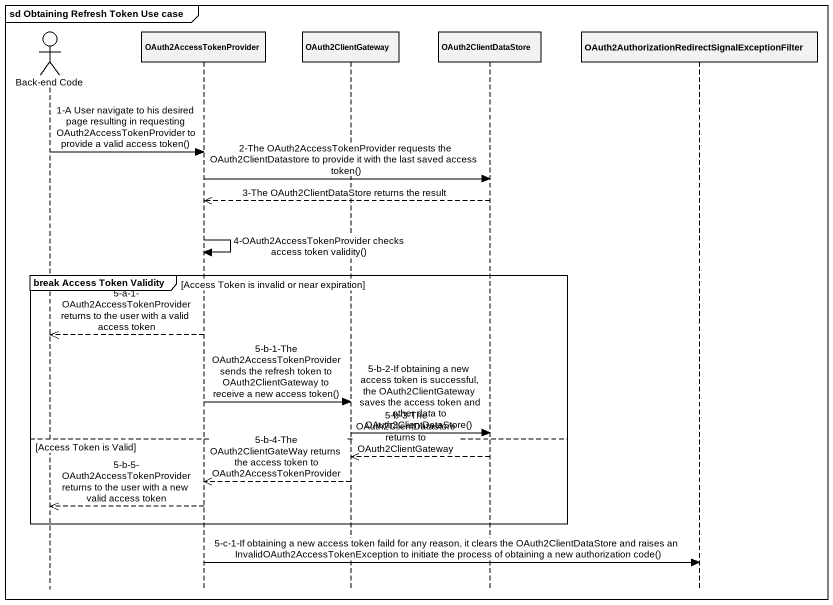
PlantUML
@startuml
mainframe sd Obtaining Refresh Token Use case
hide footbox
actor "Back-end Code" as Back_end_Code
participant OAuth2AccessTokenProvider
participant OAuth2ClientGateway
participant OAuth2ClientDataStore
participant "OAuth2AuthorizationRedirectSignalExceptionFilter" as OAuth2AuthorizationRedirectS

Back_end_Code -> OAuth2AccessTokenProvider : 1-A User navigate to his desired page resulting in requesting OAuth2AccessTokenProvider to provide a valid access token()
OAuth2AccessTokenProvider -> OAuth2ClientDataStore : 2-The OAuth2AccessTokenProvider requests the OAuth2ClientDatastore to provide it with the last saved access token()
OAuth2ClientDataStore -->> OAuth2AccessTokenProvider : 3-The OAuth2ClientDataStore returns the result
OAuth2AccessTokenProvider -> OAuth2AccessTokenProvider : 4-OAuth2AccessTokenProvider checks access token validity()
group break Access Token Validity [Access Token is invalid or near expiration]
  OAuth2AccessTokenProvider -->> Back_end_Code : 5-a-1- OAuth2AccessTokenProvider returns to the user with a valid access token
  OAuth2AccessTokenProvider -> OAuth2ClientGateway : 5-b-1-The OAuth2AccessTokenProvider sends the refresh token to OAuth2ClientGateway to receive a new access token()
  OAuth2ClientGateway -> OAuth2ClientDataStore : 5-b-2-If obtaining a new access token is successful, the OAuth2ClientGateway saves the access token and other data to OAuth2ClientDataStore()
else Access Token is Valid
  OAuth2ClientDataStore -->> OAuth2ClientGateway : 5-b-3-The OAuth2ClientDatastore returns to OAuth2ClientGateway
  OAuth2ClientGateway -->> OAuth2AccessTokenProvider : 5-b-4-The OAuth2ClientGateWay returns the access token to OAuth2AccessTokenProvider
  OAuth2AccessTokenProvider -->> Back_end_Code : 5-b-5- OAuth2AccessTokenProvider returns to the user with a new valid access token
end
OAuth2AccessTokenProvider -> OAuth2AuthorizationRedirectS : 5-c-1-If obtaining a new access token faild for any reason, it clears the OAuth2ClientDataStore and raises an InvalidOAuth2AccessTokenException to initiate the process of obtaining a new authorization code()
@enduml
